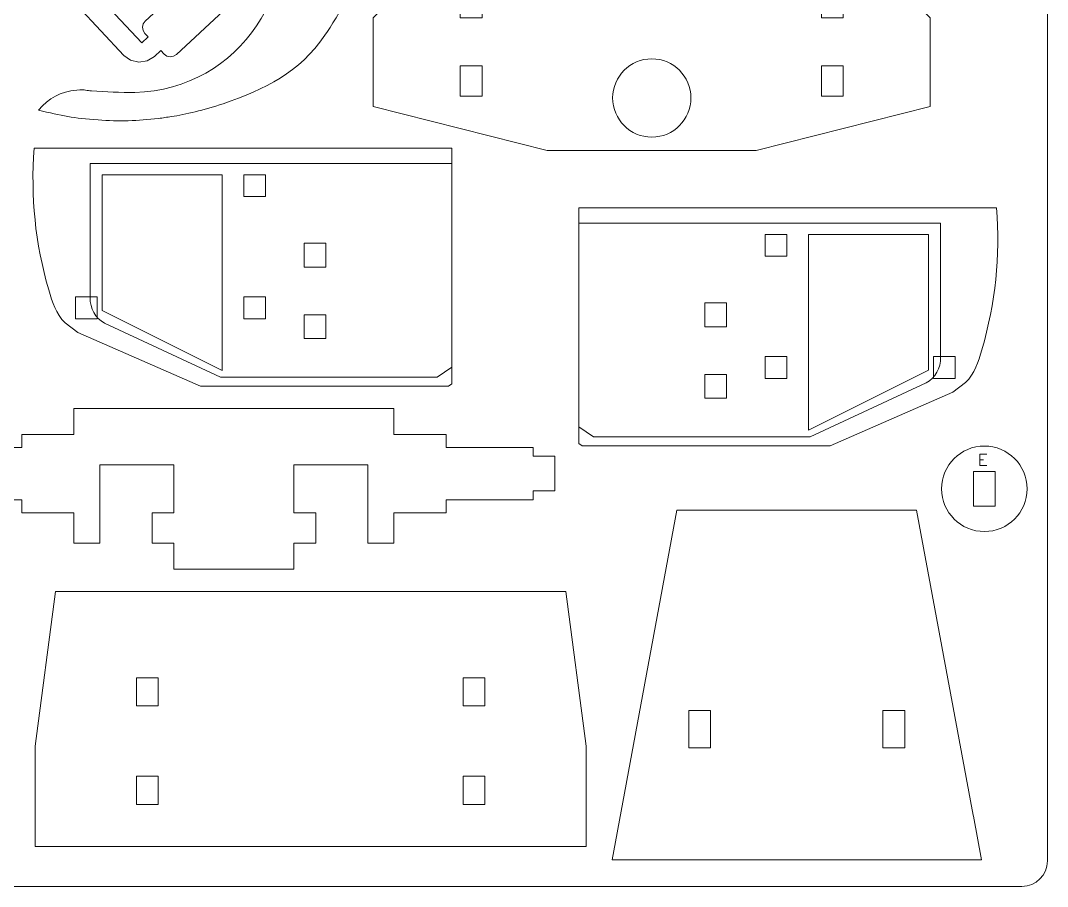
# Model space of a CAD drawing. Header units: centimetres. Extents: x -49.5 to 49.5, y -14.6 to 14.6.
# Drawn here: x -23.4 to -11.36, y -14.38 to -4.23 of the extents above; entities that cross this region are included whole.
import ezdxf

# ---------------------------------------------------------------- set-up
doc = ezdxf.new("R2010")
doc.units = ezdxf.units.CM
doc.header["$MEASUREMENT"] = 0
doc.layers.add('Camada 1', color=7, linetype='Continuous')

msp = doc.modelspace()

# ---------------------------------------------------------------- linework, layer by layer
at = {"layer": 'Camada 1', "color": 6, "lineweight": 9}
msp.add_open_spline([(-30.05931, 14.61613), (-30.05931, 14.61613), (-11.65931, 14.61613), (-11.65931, 14.61613), (-11.65931, 14.61613), (-11.49431, 14.61613), (-11.35931, 14.48113), (-11.35931, 14.31613), (-11.35931, 14.31613), (-11.35931, 14.31613), (-11.35931, -14.08387), (-11.35931, -14.08387), (-11.35931, -14.08387), (-11.35931, -14.24887), (-11.49431, -14.38387), (-11.65931, -14.38387), (-11.65931, -14.38387), (-11.65931, -14.38387), (-30.05931, -14.38387), (-30.05931, -14.38387), (-30.05931, -14.38387), (-30.22431, -14.38387), (-30.35931, -14.24887), (-30.35931, -14.08387), (-30.35931, -14.08387), (-30.35931, -14.08387), (-30.35931, 14.31613), (-30.35931, 14.31613), (-30.35931, 14.31613), (-30.35931, 14.48113), (-30.22431, 14.61613), (-30.05931, 14.61613)], degree=3, knots=[0, 0, 0, 0, 0.11111111, 0.11111111, 0.11111111, 0.11111111, 0.22222222, 0.22222222, 0.22222222, 0.22222222, 0.33333333, 0.33333333, 0.33333333, 0.33333333, 0.44444444, 0.44444444, 0.44444444, 0.44444444, 0.55555556, 0.55555556, 0.55555556, 0.55555556, 0.66666667, 0.66666667, 0.66666667, 0.66666667, 0.77777778, 0.77777778, 0.77777778, 0.77777778, 1, 1, 1, 1], dxfattribs=at)
at = {"layer": 'Camada 1', "color": 250, "lineweight": 9}
for points, knots in [([(-21.02479, -5.20374), (-21.26005, -5.27973), (-21.46256, -5.32988), (-21.63234, -5.35422), (-21.63234, -5.35422), (-21.68265, -5.36186), (-21.73272, -5.37144), (-21.78327, -5.37713), (-21.78327, -5.37713), (-22.02794, -5.40473), (-22.24654, -5.41183), (-22.49248, -5.39463), (-22.49248, -5.39463), (-22.77938, -5.37457), (-22.91873, -5.34193), (-23.19235, -5.27866), (-23.19235, -5.27866), (-23.0692, -5.14064), (-22.9314, -5.05768), (-22.74204, -5.04314), (-22.74204, -5.04314), (-22.63876, -5.03522), (-22.62651, -5.05053), (-22.56873, -5.0533), (-22.56873, -5.0533), (-22.39944, -5.06138), (-22.23003, -5.0758), (-22.0606, -5.07168), (-22.0606, -5.07168), (-20.83044, -5.04177), (-20.0196, -3.81235), (-20.4509, -2.68305), (-20.4509, -2.68305), (-20.63873, -2.19126), (-20.87137, -2.16164), (-20.95173, -1.80631), (-20.95173, -1.80631), (-21.01517, -1.52585), (-20.91837, -1.35614), (-20.8138, -1.1098), (-20.8138, -1.1098), (-20.6573, -1.17622), (-20.50079, -1.24266), (-20.3443, -1.30909), (-20.3443, -1.30909), (-20.37751, -1.38734), (-20.41073, -1.4656), (-20.44395, -1.54384), (-20.44395, -1.54384), (-20.08084, -1.69797), (-19.71774, -1.8521), (-19.35464, -2.00622), (-19.35464, -2.00622), (-19.32143, -1.92798), (-19.28821, -1.84972), (-19.25499, -1.77147), (-19.25499, -1.77147), (-19.16264, -1.8347), (-19.10297, -1.88707), (-19.04624, -1.98854), (-19.04624, -1.98854), (-18.75733, -2.5053), (-19.53731, -3.97355), (-19.83227, -4.40113), (-19.83227, -4.40113), (-20.13662, -4.84227), (-20.52864, -5.02857), (-21.02479, -5.20374)], [0, 0, 0, 0, 0.05555556, 0.05555556, 0.05555556, 0.05555556, 0.11111111, 0.11111111, 0.11111111, 0.11111111, 0.16666667, 0.16666667, 0.16666667, 0.16666667, 0.22222222, 0.22222222, 0.22222222, 0.22222222, 0.27777778, 0.27777778, 0.27777778, 0.27777778, 0.33333333, 0.33333333, 0.33333333, 0.33333333, 0.38888889, 0.38888889, 0.38888889, 0.38888889, 0.44444444, 0.44444444, 0.44444444, 0.44444444, 0.5, 0.5, 0.5, 0.5, 0.55555556, 0.55555556, 0.55555556, 0.55555556, 0.61111111, 0.61111111, 0.61111111, 0.61111111, 0.66666667, 0.66666667, 0.66666667, 0.66666667, 0.72222222, 0.72222222, 0.72222222, 0.72222222, 0.77777778, 0.77777778, 0.77777778, 0.77777778, 0.83333333, 0.83333333, 0.83333333, 0.83333333, 0.88888889, 0.88888889, 0.88888889, 0.88888889, 1, 1, 1, 1]), ([(-21.91533, -4.70165), (-21.91533, -4.70165), (-21.83073, -4.64929), (-21.83073, -4.64929), (-21.83073, -4.64929), (-21.83073, -4.64929), (-21.75611, -4.57972), (-21.75611, -4.57972), (-21.75611, -4.57972), (-21.75611, -4.57972), (-21.71682, -4.62185), (-21.71682, -4.62185), (-21.71682, -4.62185), (-21.71682, -4.62185), (-21.68451, -4.64511), (-21.68451, -4.64511), (-21.68451, -4.64511), (-21.68451, -4.64511), (-21.64577, -4.65424), (-21.64577, -4.65424), (-21.64577, -4.65424), (-21.64577, -4.65424), (-21.60649, -4.64784), (-21.60649, -4.64784), (-21.60649, -4.64784), (-21.60649, -4.64784), (-21.57263, -4.62689), (-21.57263, -4.62689), (-21.57263, -4.62689), (-21.57263, -4.62689), (-21.02241, -4.11383), (-21.02241, -4.11383), (-21.02241, -4.11383), (-21.02241, -4.11383), (-20.99916, -4.08152), (-20.99916, -4.08152), (-20.99916, -4.08152), (-20.99916, -4.08152), (-20.99003, -4.04278), (-20.99003, -4.04278), (-20.99003, -4.04278), (-20.99003, -4.04278), (-20.99642, -4.00349), (-20.99642, -4.00349), (-20.99642, -4.00349), (-20.99642, -4.00349), (-21.01737, -3.96964), (-21.01737, -3.96964), (-21.01737, -3.96964), (-21.01737, -3.96964), (-21.05666, -3.92751), (-21.05666, -3.92751), (-21.05666, -3.92751), (-21.05666, -3.92751), (-20.98204, -3.85794), (-20.98204, -3.85794), (-20.98204, -3.85794), (-20.98204, -3.85794), (-20.91661, -3.68263), (-20.91661, -3.68263), (-20.91661, -3.68263), (-20.91661, -3.68263), (-20.93101, -2.99783), (-20.93101, -2.99783), (-20.93101, -2.99783), (-20.93101, -2.99783), (-20.8506, -2.65643), (-20.8506, -2.65643), (-20.8506, -2.65643), (-20.8506, -2.65643), (-20.92522, -2.72601), (-20.92522, -2.72601), (-20.92522, -2.72601), (-20.92522, -2.72601), (-21.09914, -2.53947), (-21.09914, -2.53947), (-21.09914, -2.53947), (-21.09914, -2.53947), (-21.28567, -2.7134), (-21.28567, -2.7134), (-21.28567, -2.7134), (-21.28567, -2.7134), (-21.11175, -2.89994), (-21.11175, -2.89994), (-21.11175, -2.89994), (-21.11175, -2.89994), (-21.18635, -2.96951), (-21.18635, -2.96951), (-21.18635, -2.96951), (-21.18635, -2.96951), (-21.13019, -3.69907), (-21.13019, -3.69907), (-21.13019, -3.69907), (-21.13019, -3.69907), (-21.20481, -3.76864), (-21.20481, -3.76864), (-21.20481, -3.76864), (-21.20481, -3.76864), (-21.2441, -3.72649), (-21.2441, -3.72649), (-21.2441, -3.72649), (-21.2441, -3.72649), (-21.2764, -3.70324), (-21.2764, -3.70324), (-21.2764, -3.70324), (-21.2764, -3.70324), (-21.31514, -3.69411), (-21.31514, -3.69411), (-21.31514, -3.69411), (-21.31514, -3.69411), (-21.35444, -3.70053), (-21.35444, -3.70053), (-21.35444, -3.70053), (-21.35444, -3.70053), (-21.38828, -3.72146), (-21.38828, -3.72146), (-21.38828, -3.72146), (-21.38828, -3.72146), (-21.9385, -4.23453), (-21.9385, -4.23453), (-21.9385, -4.23453), (-21.9385, -4.23453), (-21.96176, -4.26683), (-21.96176, -4.26683), (-21.96176, -4.26683), (-21.96176, -4.26683), (-21.97089, -4.30557), (-21.97089, -4.30557), (-21.97089, -4.30557), (-21.97089, -4.30557), (-21.96449, -4.34487), (-21.96449, -4.34487), (-21.96449, -4.34487), (-21.96449, -4.34487), (-21.94355, -4.37871), (-21.94355, -4.37871), (-21.94355, -4.37871), (-21.94355, -4.37871), (-21.90426, -4.42084), (-21.90426, -4.42084), (-21.90426, -4.42084), (-21.90426, -4.42084), (-21.97887, -4.49042), (-21.97887, -4.49042), (-21.97887, -4.49042), (-21.97887, -4.49042), (-22.5428, -3.88564), (-22.5428, -3.88564), (-22.5428, -3.88564), (-22.5428, -3.88564), (-22.72933, -4.05957), (-22.72933, -4.05957), (-22.72933, -4.05957), (-22.72933, -4.05957), (-22.19117, -4.6367), (-22.19117, -4.6367), (-22.19117, -4.6367), (-22.19117, -4.6367), (-22.11041, -4.69483), (-22.11041, -4.69483), (-22.11041, -4.69483), (-22.11041, -4.69483), (-22.01355, -4.71764), (-22.01355, -4.71764), (-22.01355, -4.71764), (-22.01355, -4.71764), (-21.91533, -4.70165), (-21.91533, -4.70165)], [0, 0, 0, 0, 0.02325581, 0.02325581, 0.02325581, 0.02325581, 0.04651163, 0.04651163, 0.04651163, 0.04651163, 0.06976744, 0.06976744, 0.06976744, 0.06976744, 0.09302326, 0.09302326, 0.09302326, 0.09302326, 0.11627907, 0.11627907, 0.11627907, 0.11627907, 0.13953488, 0.13953488, 0.13953488, 0.13953488, 0.1627907, 0.1627907, 0.1627907, 0.1627907, 0.18604651, 0.18604651, 0.18604651, 0.18604651, 0.20930233, 0.20930233, 0.20930233, 0.20930233, 0.23255814, 0.23255814, 0.23255814, 0.23255814, 0.25581395, 0.25581395, 0.25581395, 0.25581395, 0.27906977, 0.27906977, 0.27906977, 0.27906977, 0.30232558, 0.30232558, 0.30232558, 0.30232558, 0.3255814, 0.3255814, 0.3255814, 0.3255814, 0.34883721, 0.34883721, 0.34883721, 0.34883721, 0.37209302, 0.37209302, 0.37209302, 0.37209302, 0.39534884, 0.39534884, 0.39534884, 0.39534884, 0.41860465, 0.41860465, 0.41860465, 0.41860465, 0.44186047, 0.44186047, 0.44186047, 0.44186047, 0.46511628, 0.46511628, 0.46511628, 0.46511628, 0.48837209, 0.48837209, 0.48837209, 0.48837209, 0.51162791, 0.51162791, 0.51162791, 0.51162791, 0.53488372, 0.53488372, 0.53488372, 0.53488372, 0.55813953, 0.55813953, 0.55813953, 0.55813953, 0.58139535, 0.58139535, 0.58139535, 0.58139535, 0.60465116, 0.60465116, 0.60465116, 0.60465116, 0.62790698, 0.62790698, 0.62790698, 0.62790698, 0.65116279, 0.65116279, 0.65116279, 0.65116279, 0.6744186, 0.6744186, 0.6744186, 0.6744186, 0.69767442, 0.69767442, 0.69767442, 0.69767442, 0.72093023, 0.72093023, 0.72093023, 0.72093023, 0.74418605, 0.74418605, 0.74418605, 0.74418605, 0.76744186, 0.76744186, 0.76744186, 0.76744186, 0.79069767, 0.79069767, 0.79069767, 0.79069767, 0.81395349, 0.81395349, 0.81395349, 0.81395349, 0.8372093, 0.8372093, 0.8372093, 0.8372093, 0.86046512, 0.86046512, 0.86046512, 0.86046512, 0.88372093, 0.88372093, 0.88372093, 0.88372093, 0.90697674, 0.90697674, 0.90697674, 0.90697674, 0.93023256, 0.93023256, 0.93023256, 0.93023256, 0.95348837, 0.95348837, 0.95348837, 0.95348837, 1, 1, 1, 1]), ([(-19.26451, -5.23592), (-19.26451, -5.23592), (-17.22484, -5.75175), (-17.22484, -5.75175), (-17.22484, -5.75175), (-17.22484, -5.75175), (-14.77339, -5.75174), (-14.77339, -5.75174), (-14.77339, -5.75174), (-14.77339, -5.75174), (-12.73371, -5.23592), (-12.73371, -5.23592), (-12.73371, -5.23592), (-12.73371, -5.23592), (-12.73371, -4.19834), (-12.73371, -4.19834), (-12.73371, -4.19834), (-12.73371, -4.19834), (-13.24363, -3.68842), (-13.24363, -3.68842), (-13.24363, -3.68842), (-13.24363, -3.68842), (-13.75355, -3.68842), (-13.75355, -3.68842), (-13.75355, -3.68842), (-13.75355, -3.68842), (-13.75355, -4.19834), (-13.75355, -4.19834), (-13.75355, -4.19834), (-13.75355, -4.19834), (-14.00852, -4.19834), (-14.00852, -4.19834), (-14.00852, -4.19834), (-14.00852, -4.19834), (-14.00852, -3.68842), (-14.00852, -3.68842), (-14.00852, -3.68842), (-14.00852, -3.68842), (-17.98973, -3.68842), (-17.98973, -3.68842), (-17.98973, -3.68842), (-17.98973, -3.68842), (-17.98973, -4.19834), (-17.98973, -4.19834), (-17.98973, -4.19834), (-17.98973, -4.19834), (-18.2447, -4.19834), (-18.2447, -4.19834), (-18.2447, -4.19834), (-18.2447, -4.19834), (-18.24468, -3.68842), (-18.24468, -3.68842), (-18.24468, -3.68842), (-18.24468, -3.68842), (-18.7546, -3.68842), (-18.7546, -3.68842), (-18.7546, -3.68842), (-18.7546, -3.68842), (-19.26453, -4.19834), (-19.26453, -4.19834), (-19.26453, -4.19834), (-19.26453, -4.19834), (-19.26451, -5.23592), (-19.26451, -5.23592)], [0, 0, 0, 0, 0.05882353, 0.05882353, 0.05882353, 0.05882353, 0.11764706, 0.11764706, 0.11764706, 0.11764706, 0.17647059, 0.17647059, 0.17647059, 0.17647059, 0.23529412, 0.23529412, 0.23529412, 0.23529412, 0.29411765, 0.29411765, 0.29411765, 0.29411765, 0.35294118, 0.35294118, 0.35294118, 0.35294118, 0.41176471, 0.41176471, 0.41176471, 0.41176471, 0.47058824, 0.47058824, 0.47058824, 0.47058824, 0.52941176, 0.52941176, 0.52941176, 0.52941176, 0.58823529, 0.58823529, 0.58823529, 0.58823529, 0.64705882, 0.64705882, 0.64705882, 0.64705882, 0.70588235, 0.70588235, 0.70588235, 0.70588235, 0.76470588, 0.76470588, 0.76470588, 0.76470588, 0.82352941, 0.82352941, 0.82352941, 0.82352941, 0.88235294, 0.88235294, 0.88235294, 0.88235294, 1, 1, 1, 1]), ([(-18.38362, -8.51643), (-18.38362, -8.51643), (-18.34264, -8.48724), (-18.34264, -8.48724), (-18.34264, -8.48724), (-18.34264, -8.48724), (-18.34264, -5.72375), (-18.34264, -5.72375), (-18.34264, -5.72375), (-18.34264, -5.72375), (-23.24296, -5.72375), (-23.24296, -5.72375), (-23.24296, -5.72375), (-23.28221, -6.29698), (-23.23151, -6.83571), (-23.07018, -7.38844), (-23.07018, -7.38844), (-23.02737, -7.53511), (-22.98909, -7.66344), (-22.87939, -7.77514), (-22.87939, -7.77514), (-22.87939, -7.77514), (-22.7304, -7.88646), (-22.7304, -7.88646), (-22.7304, -7.88646), (-22.7304, -7.88646), (-21.28965, -8.51643), (-21.28965, -8.51643), (-21.28965, -8.51643), (-21.28965, -8.51643), (-18.38362, -8.51643), (-18.38362, -8.51643)], [0, 0, 0, 0, 0.11111111, 0.11111111, 0.11111111, 0.11111111, 0.22222222, 0.22222222, 0.22222222, 0.22222222, 0.33333333, 0.33333333, 0.33333333, 0.33333333, 0.44444444, 0.44444444, 0.44444444, 0.44444444, 0.55555556, 0.55555556, 0.55555556, 0.55555556, 0.66666667, 0.66666667, 0.66666667, 0.66666667, 0.77777778, 0.77777778, 0.77777778, 0.77777778, 1, 1, 1, 1]), ([(-16.81464, -9.21643), (-16.81464, -9.21643), (-16.8556, -9.18724), (-16.8556, -9.18724), (-16.8556, -9.18724), (-16.8556, -9.18724), (-16.8556, -6.42375), (-16.8556, -6.42375), (-16.8556, -6.42375), (-16.8556, -6.42375), (-11.95529, -6.42375), (-11.95529, -6.42375), (-11.95529, -6.42375), (-11.91603, -6.99698), (-11.96673, -7.53571), (-12.12807, -8.08844), (-12.12807, -8.08844), (-12.17089, -8.23511), (-12.20916, -8.36344), (-12.31885, -8.47514), (-12.31885, -8.47514), (-12.31885, -8.47514), (-12.46784, -8.58645), (-12.46784, -8.58645), (-12.46784, -8.58645), (-12.46784, -8.58645), (-13.9086, -9.21643), (-13.9086, -9.21643), (-13.9086, -9.21643), (-13.9086, -9.21643), (-16.81464, -9.21643), (-16.81464, -9.21643)], [0, 0, 0, 0, 0.11111111, 0.11111111, 0.11111111, 0.11111111, 0.22222222, 0.22222222, 0.22222222, 0.22222222, 0.33333333, 0.33333333, 0.33333333, 0.33333333, 0.44444444, 0.44444444, 0.44444444, 0.44444444, 0.55555556, 0.55555556, 0.55555556, 0.55555556, 0.66666667, 0.66666667, 0.66666667, 0.66666667, 0.77777778, 0.77777778, 0.77777778, 0.77777778, 1, 1, 1, 1]), ([(-24.40782, -9.74558), (-24.40782, -9.74558), (-24.40782, -9.84756), (-24.40782, -9.84756), (-24.40782, -9.84756), (-24.40782, -9.84756), (-23.388, -9.84756), (-23.388, -9.84756), (-23.388, -9.84756), (-23.388, -9.84756), (-23.388, -10.00054), (-23.388, -10.00054), (-23.388, -10.00054), (-23.388, -10.00054), (-22.77611, -10.00054), (-22.77611, -10.00054), (-22.77611, -10.00054), (-22.77611, -10.00054), (-22.77611, -10.35748), (-22.77611, -10.35748), (-22.77611, -10.35748), (-22.77611, -10.35748), (-22.47016, -10.35748), (-22.47016, -10.35748), (-22.47016, -10.35748), (-22.47016, -10.35748), (-22.47016, -9.43964), (-22.47016, -9.43964), (-22.47016, -9.43964), (-22.47016, -9.43964), (-21.60332, -9.43964), (-21.60332, -9.43964), (-21.60332, -9.43964), (-21.60332, -9.43964), (-21.60332, -10.00054), (-21.60332, -10.00054), (-21.60332, -10.00054), (-21.60332, -10.00054), (-21.85827, -10.00054), (-21.85827, -10.00054), (-21.85827, -10.00054), (-21.85827, -10.00054), (-21.85827, -10.35748), (-21.85827, -10.35748), (-21.85827, -10.35748), (-21.85827, -10.35748), (-21.60332, -10.35748), (-21.60332, -10.35748), (-21.60332, -10.35748), (-21.60332, -10.35748), (-21.60332, -10.66342), (-21.60332, -10.66342), (-21.60332, -10.66342), (-21.60332, -10.66342), (-20.19492, -10.66342), (-20.19492, -10.66342), (-20.19492, -10.66342), (-20.19492, -10.66342), (-20.19492, -10.35748), (-20.19492, -10.35748), (-20.19492, -10.35748), (-20.19492, -10.35748), (-19.93997, -10.35748), (-19.93997, -10.35748), (-19.93997, -10.35748), (-19.93997, -10.35748), (-19.93997, -10.00054), (-19.93997, -10.00054), (-19.93997, -10.00054), (-19.93997, -10.00054), (-20.19492, -10.00054), (-20.19492, -10.00054), (-20.19492, -10.00054), (-20.19492, -10.00054), (-20.19492, -9.43964), (-20.19492, -9.43964), (-20.19492, -9.43964), (-20.19492, -9.43964), (-19.32808, -9.43964), (-19.32808, -9.43964), (-19.32808, -9.43964), (-19.32808, -9.43964), (-19.32808, -10.35748), (-19.32808, -10.35748), (-19.32808, -10.35748), (-19.32808, -10.35748), (-19.02213, -10.35748), (-19.02213, -10.35748), (-19.02213, -10.35748), (-19.02213, -10.35748), (-19.02213, -10.00054), (-19.02213, -10.00054), (-19.02213, -10.00054), (-19.02213, -10.00054), (-18.41024, -10.00054), (-18.41024, -10.00054), (-18.41024, -10.00054), (-18.41024, -10.00054), (-18.41024, -9.84756), (-18.41024, -9.84756), (-18.41024, -9.84756), (-18.41024, -9.84756), (-17.39042, -9.84756), (-17.39042, -9.84756), (-17.39042, -9.84756), (-17.39042, -9.84756), (-17.39042, -9.74558), (-17.39042, -9.74558), (-17.39042, -9.74558), (-17.39042, -9.74558), (-17.13547, -9.74558), (-17.13547, -9.74558), (-17.13547, -9.74558), (-17.13547, -9.74558), (-17.13547, -9.33766), (-17.13547, -9.33766), (-17.13547, -9.33766), (-17.13547, -9.33766), (-17.39042, -9.33766), (-17.39042, -9.33766), (-17.39042, -9.33766), (-17.39042, -9.33766), (-17.39042, -9.23568), (-17.39042, -9.23568), (-17.39042, -9.23568), (-17.39042, -9.23568), (-18.41024, -9.23568), (-18.41024, -9.23568), (-18.41024, -9.23568), (-18.41024, -9.23568), (-18.41024, -9.0827), (-18.41024, -9.0827), (-18.41024, -9.0827), (-18.41024, -9.0827), (-19.02213, -9.0827), (-19.02213, -9.0827), (-19.02213, -9.0827), (-19.02213, -9.0827), (-19.02213, -8.77676), (-19.02213, -8.77676), (-19.02213, -8.77676), (-19.02213, -8.77676), (-22.77611, -8.77676), (-22.77611, -8.77676), (-22.77611, -8.77676), (-22.77611, -8.77676), (-22.77611, -9.0827), (-22.77611, -9.0827), (-22.77611, -9.0827), (-22.77611, -9.0827), (-23.388, -9.0827), (-23.388, -9.0827), (-23.388, -9.0827), (-23.388, -9.0827), (-23.388, -9.23568), (-23.388, -9.23568), (-23.388, -9.23568), (-23.388, -9.23568), (-24.40782, -9.23568), (-24.40782, -9.23568), (-24.40782, -9.23568), (-24.40782, -9.23568), (-24.40782, -9.33766), (-24.40782, -9.33766), (-24.40782, -9.33766), (-24.40782, -9.33766), (-24.66277, -9.33766), (-24.66277, -9.33766), (-24.66277, -9.33766), (-24.66277, -9.33766), (-24.66277, -9.74558), (-24.66277, -9.74558), (-24.66277, -9.74558), (-24.66277, -9.74558), (-24.40782, -9.74558), (-24.40782, -9.74558)], [0, 0, 0, 0, 0.02222222, 0.02222222, 0.02222222, 0.02222222, 0.04444444, 0.04444444, 0.04444444, 0.04444444, 0.06666667, 0.06666667, 0.06666667, 0.06666667, 0.08888889, 0.08888889, 0.08888889, 0.08888889, 0.11111111, 0.11111111, 0.11111111, 0.11111111, 0.13333333, 0.13333333, 0.13333333, 0.13333333, 0.15555556, 0.15555556, 0.15555556, 0.15555556, 0.17777778, 0.17777778, 0.17777778, 0.17777778, 0.2, 0.2, 0.2, 0.2, 0.22222222, 0.22222222, 0.22222222, 0.22222222, 0.24444444, 0.24444444, 0.24444444, 0.24444444, 0.26666667, 0.26666667, 0.26666667, 0.26666667, 0.28888889, 0.28888889, 0.28888889, 0.28888889, 0.31111111, 0.31111111, 0.31111111, 0.31111111, 0.33333333, 0.33333333, 0.33333333, 0.33333333, 0.35555556, 0.35555556, 0.35555556, 0.35555556, 0.37777778, 0.37777778, 0.37777778, 0.37777778, 0.4, 0.4, 0.4, 0.4, 0.42222222, 0.42222222, 0.42222222, 0.42222222, 0.44444444, 0.44444444, 0.44444444, 0.44444444, 0.46666667, 0.46666667, 0.46666667, 0.46666667, 0.48888889, 0.48888889, 0.48888889, 0.48888889, 0.51111111, 0.51111111, 0.51111111, 0.51111111, 0.53333333, 0.53333333, 0.53333333, 0.53333333, 0.55555556, 0.55555556, 0.55555556, 0.55555556, 0.57777778, 0.57777778, 0.57777778, 0.57777778, 0.6, 0.6, 0.6, 0.6, 0.62222222, 0.62222222, 0.62222222, 0.62222222, 0.64444444, 0.64444444, 0.64444444, 0.64444444, 0.66666667, 0.66666667, 0.66666667, 0.66666667, 0.68888889, 0.68888889, 0.68888889, 0.68888889, 0.71111111, 0.71111111, 0.71111111, 0.71111111, 0.73333333, 0.73333333, 0.73333333, 0.73333333, 0.75555556, 0.75555556, 0.75555556, 0.75555556, 0.77777778, 0.77777778, 0.77777778, 0.77777778, 0.8, 0.8, 0.8, 0.8, 0.82222222, 0.82222222, 0.82222222, 0.82222222, 0.84444444, 0.84444444, 0.84444444, 0.84444444, 0.86666667, 0.86666667, 0.86666667, 0.86666667, 0.88888889, 0.88888889, 0.88888889, 0.88888889, 0.91111111, 0.91111111, 0.91111111, 0.91111111, 0.93333333, 0.93333333, 0.93333333, 0.93333333, 0.95555556, 0.95555556, 0.95555556, 0.95555556, 1, 1, 1, 1]), ([(-12.09913, -9.21889), (-11.82232, -9.21889), (-11.59793, -9.44328), (-11.59793, -9.72008), (-11.59793, -9.72008), (-11.59793, -9.99689), (-11.82232, -10.22128), (-12.09913, -10.22128), (-12.09913, -10.22128), (-12.37594, -10.22128), (-12.60033, -9.99689), (-12.60033, -9.72008), (-12.60033, -9.72008), (-12.60033, -9.44328), (-12.37594, -9.21889), (-12.09913, -9.21889)], [0, 0, 0, 0, 0.2, 0.2, 0.2, 0.2, 0.4, 0.4, 0.4, 0.4, 0.6, 0.6, 0.6, 0.6, 1, 1, 1, 1]), ([(-12.13321, -14.0706), (-12.13321, -14.0706), (-12.22838, -13.55747), (-12.22838, -13.55747), (-12.22838, -13.55747), (-12.22838, -13.55747), (-12.23054, -13.54579), (-12.23054, -13.54579), (-12.23054, -13.54579), (-12.23054, -13.54579), (-12.89377, -9.96957), (-12.89377, -9.96957), (-12.89377, -9.96957), (-12.89377, -9.96957), (-15.70448, -9.96957), (-15.70448, -9.96957), (-15.70448, -9.96957), (-15.70448, -9.96957), (-16.46503, -14.0706), (-16.46503, -14.0706), (-16.46503, -14.0706), (-16.46503, -14.0706), (-12.13321, -14.0706), (-12.13321, -14.0706)], [0, 0, 0, 0, 0.14285714, 0.14285714, 0.14285714, 0.14285714, 0.28571429, 0.28571429, 0.28571429, 0.28571429, 0.42857143, 0.42857143, 0.42857143, 0.42857143, 0.57142857, 0.57142857, 0.57142857, 0.57142857, 0.71428571, 0.71428571, 0.71428571, 0.71428571, 1, 1, 1, 1]), ([(-23.23034, -13.91663), (-23.23034, -13.91663), (-23.23034, -12.73895), (-23.23034, -12.73895), (-23.23034, -12.73895), (-23.23034, -12.73895), (-22.99133, -10.92354), (-22.99133, -10.92354), (-22.99133, -10.92354), (-22.99133, -10.92354), (-17.00691, -10.92354), (-17.00691, -10.92354), (-17.00691, -10.92354), (-17.00691, -10.92354), (-16.76791, -12.73895), (-16.76791, -12.73895), (-16.76791, -12.73895), (-16.76791, -12.73895), (-16.76791, -13.91663), (-16.76791, -13.91663), (-16.76791, -13.91663), (-16.76791, -13.91663), (-23.23034, -13.91663), (-23.23034, -13.91663)], [0, 0, 0, 0, 0.14285714, 0.14285714, 0.14285714, 0.14285714, 0.28571429, 0.28571429, 0.28571429, 0.28571429, 0.42857143, 0.42857143, 0.42857143, 0.42857143, 0.57142857, 0.57142857, 0.57142857, 0.57142857, 0.71428571, 0.71428571, 0.71428571, 0.71428571, 1, 1, 1, 1])]:
    msp.add_open_spline(points, degree=3, knots=knots, dxfattribs=at)
at = {"layer": 'Camada 1', "color": 114, "lineweight": 9}
for points, knots in [([(-15.99912, -5.59521), (-15.74569, -5.5952), (-15.54021, -5.38973), (-15.54021, -5.13629), (-15.54021, -5.13629), (-15.54021, -4.88283), (-15.74568, -4.67738), (-15.99912, -4.67738), (-15.99912, -4.67738), (-16.25257, -4.67738), (-16.45805, -4.88285), (-16.45803, -5.13629), (-16.45803, -5.13629), (-16.45805, -5.38974), (-16.25258, -5.5952), (-15.99912, -5.59521)], [0, 0, 0, 0, 0.2, 0.2, 0.2, 0.2, 0.4, 0.4, 0.4, 0.4, 0.6, 0.6, 0.6, 0.6, 1, 1, 1, 1]), ([(-17.98971, -4.75926), (-17.98971, -4.75926), (-17.98972, -5.11619), (-17.98972, -5.11619), (-17.98972, -5.11619), (-17.98972, -5.11619), (-18.2447, -5.11619), (-18.2447, -5.11619), (-18.2447, -5.11619), (-18.2447, -5.11619), (-18.24468, -4.75926), (-18.24468, -4.75926), (-18.24468, -4.75926), (-18.24468, -4.75926), (-17.98971, -4.75926), (-17.98971, -4.75926)], [0, 0, 0, 0, 0.2, 0.2, 0.2, 0.2, 0.4, 0.4, 0.4, 0.4, 0.6, 0.6, 0.6, 0.6, 1, 1, 1, 1]), ([(-13.75354, -4.75926), (-13.75354, -4.75926), (-13.75355, -5.11618), (-13.75355, -5.11618), (-13.75355, -5.11618), (-13.75355, -5.11618), (-14.00852, -5.11619), (-14.00852, -5.11619), (-14.00852, -5.11619), (-14.00852, -5.11619), (-14.00852, -4.75926), (-14.00852, -4.75926), (-14.00852, -4.75926), (-14.00852, -4.75926), (-13.75354, -4.75926), (-13.75354, -4.75926)], [0, 0, 0, 0, 0.2, 0.2, 0.2, 0.2, 0.4, 0.4, 0.4, 0.4, 0.6, 0.6, 0.6, 0.6, 1, 1, 1, 1]), ([(-21.0381, -6.03781), (-21.0381, -6.03781), (-21.0381, -8.33313), (-21.0381, -8.33313), (-21.0381, -8.33313), (-21.0381, -8.33313), (-22.44589, -7.62923), (-22.44589, -7.62923), (-22.44589, -7.62923), (-22.44589, -7.62923), (-22.44589, -6.03781), (-22.44589, -6.03781), (-22.44589, -6.03781), (-22.44589, -6.03781), (-21.0381, -6.03781), (-21.0381, -6.03781)], [0, 0, 0, 0, 0.2, 0.2, 0.2, 0.2, 0.4, 0.4, 0.4, 0.4, 0.6, 0.6, 0.6, 0.6, 1, 1, 1, 1]), ([(-20.78307, -6.29285), (-20.78307, -6.29285), (-20.52803, -6.29285), (-20.52803, -6.29285), (-20.52803, -6.29285), (-20.52803, -6.29285), (-20.52803, -6.03781), (-20.52803, -6.03781), (-20.52803, -6.03781), (-20.52803, -6.03781), (-20.78307, -6.03781), (-20.78307, -6.03781), (-20.78307, -6.03781), (-20.78307, -6.03781), (-20.78307, -6.29285), (-20.78307, -6.29285)], [0, 0, 0, 0, 0.2, 0.2, 0.2, 0.2, 0.4, 0.4, 0.4, 0.4, 0.6, 0.6, 0.6, 0.6, 1, 1, 1, 1]), ([(-14.41519, -6.99286), (-14.41519, -6.99286), (-14.67023, -6.99286), (-14.67023, -6.99286), (-14.67023, -6.99286), (-14.67023, -6.99286), (-14.67021, -6.73781), (-14.67021, -6.73781), (-14.67021, -6.73781), (-14.67021, -6.73781), (-14.41518, -6.73781), (-14.41518, -6.73781), (-14.41518, -6.73781), (-14.41518, -6.73781), (-14.41519, -6.99286), (-14.41519, -6.99286)], [0, 0, 0, 0, 0.2, 0.2, 0.2, 0.2, 0.4, 0.4, 0.4, 0.4, 0.6, 0.6, 0.6, 0.6, 1, 1, 1, 1]), ([(-14.16014, -6.73781), (-14.16014, -6.73781), (-14.16014, -9.03313), (-14.16014, -9.03313), (-14.16014, -9.03313), (-14.16014, -9.03313), (-12.75235, -8.32923), (-12.75235, -8.32923), (-12.75235, -8.32923), (-12.75235, -8.32923), (-12.75236, -6.73781), (-12.75236, -6.73781), (-12.75236, -6.73781), (-12.75236, -6.73781), (-14.16014, -6.73781), (-14.16014, -6.73781)], [0, 0, 0, 0, 0.2, 0.2, 0.2, 0.2, 0.4, 0.4, 0.4, 0.4, 0.6, 0.6, 0.6, 0.6, 1, 1, 1, 1]), ([(-20.076, -6.8407), (-20.076, -6.8407), (-20.076, -7.12003), (-20.076, -7.12003), (-20.076, -7.12003), (-20.076, -7.12003), (-19.82096, -7.12004), (-19.82096, -7.12004), (-19.82096, -7.12004), (-19.82096, -7.12004), (-19.82096, -6.8407), (-19.82096, -6.8407), (-19.82096, -6.8407), (-19.82096, -6.8407), (-20.076, -6.8407), (-20.076, -6.8407)], [0, 0, 0, 0, 0.2, 0.2, 0.2, 0.2, 0.4, 0.4, 0.4, 0.4, 0.6, 0.6, 0.6, 0.6, 1, 1, 1, 1]), ([(-22.58643, -7.4702), (-22.58643, -7.4702), (-22.50193, -7.4702), (-22.50193, -7.4702), (-22.50193, -7.4702), (-22.50193, -7.4702), (-22.50193, -7.72524), (-22.50193, -7.72524), (-22.50193, -7.72524), (-22.50193, -7.72524), (-22.75697, -7.72524), (-22.75697, -7.72524), (-22.75697, -7.72524), (-22.75697, -7.72524), (-22.75697, -7.4702), (-22.75697, -7.4702), (-22.75697, -7.4702), (-22.75697, -7.4702), (-22.58643, -7.4702), (-22.58643, -7.4702)], [0, 0, 0, 0, 0.16666667, 0.16666667, 0.16666667, 0.16666667, 0.33333333, 0.33333333, 0.33333333, 0.33333333, 0.5, 0.5, 0.5, 0.5, 0.66666667, 0.66666667, 0.66666667, 0.66666667, 1, 1, 1, 1]), ([(-20.52804, -7.4702), (-20.52804, -7.4702), (-20.52803, -7.72524), (-20.52803, -7.72524), (-20.52803, -7.72524), (-20.52803, -7.72524), (-20.78307, -7.72524), (-20.78307, -7.72524), (-20.78307, -7.72524), (-20.78307, -7.72524), (-20.78307, -7.4702), (-20.78307, -7.4702), (-20.78307, -7.4702), (-20.78307, -7.4702), (-20.52804, -7.4702), (-20.52804, -7.4702)], [0, 0, 0, 0, 0.2, 0.2, 0.2, 0.2, 0.4, 0.4, 0.4, 0.4, 0.6, 0.6, 0.6, 0.6, 1, 1, 1, 1]), ([(-15.12226, -7.5407), (-15.12226, -7.5407), (-15.12226, -7.82003), (-15.12226, -7.82003), (-15.12226, -7.82003), (-15.12226, -7.82003), (-15.37729, -7.82004), (-15.37729, -7.82004), (-15.37729, -7.82004), (-15.37729, -7.82004), (-15.37729, -7.5407), (-15.37729, -7.5407), (-15.37729, -7.5407), (-15.37729, -7.5407), (-15.12226, -7.5407), (-15.12226, -7.5407)], [0, 0, 0, 0, 0.2, 0.2, 0.2, 0.2, 0.4, 0.4, 0.4, 0.4, 0.6, 0.6, 0.6, 0.6, 1, 1, 1, 1]), ([(-19.82094, -7.95805), (-19.82094, -7.95805), (-19.82094, -7.6787), (-19.82094, -7.6787), (-19.82094, -7.6787), (-19.82094, -7.6787), (-20.07598, -7.67871), (-20.07598, -7.67871), (-20.07598, -7.67871), (-20.07598, -7.67871), (-20.07598, -7.95805), (-20.07598, -7.95805), (-20.07598, -7.95805), (-20.07598, -7.95805), (-19.82094, -7.95805), (-19.82094, -7.95805)], [0, 0, 0, 0, 0.2, 0.2, 0.2, 0.2, 0.4, 0.4, 0.4, 0.4, 0.6, 0.6, 0.6, 0.6, 1, 1, 1, 1]), ([(-14.67021, -8.1702), (-14.67021, -8.1702), (-14.67021, -8.42524), (-14.67021, -8.42524), (-14.67021, -8.42524), (-14.67021, -8.42524), (-14.41518, -8.42524), (-14.41518, -8.42524), (-14.41518, -8.42524), (-14.41518, -8.42524), (-14.41519, -8.1702), (-14.41519, -8.1702), (-14.41519, -8.1702), (-14.41519, -8.1702), (-14.67021, -8.1702), (-14.67021, -8.1702)], [0, 0, 0, 0, 0.2, 0.2, 0.2, 0.2, 0.4, 0.4, 0.4, 0.4, 0.6, 0.6, 0.6, 0.6, 1, 1, 1, 1]), ([(-12.61182, -8.1702), (-12.61182, -8.1702), (-12.69631, -8.1702), (-12.69631, -8.1702), (-12.69631, -8.1702), (-12.69631, -8.1702), (-12.69632, -8.42524), (-12.69632, -8.42524), (-12.69632, -8.42524), (-12.69632, -8.42524), (-12.44129, -8.42524), (-12.44129, -8.42524), (-12.44129, -8.42524), (-12.44129, -8.42524), (-12.44128, -8.1702), (-12.44128, -8.1702), (-12.44128, -8.1702), (-12.44128, -8.1702), (-12.61182, -8.1702), (-12.61182, -8.1702)], [0, 0, 0, 0, 0.16666667, 0.16666667, 0.16666667, 0.16666667, 0.33333333, 0.33333333, 0.33333333, 0.33333333, 0.5, 0.5, 0.5, 0.5, 0.66666667, 0.66666667, 0.66666667, 0.66666667, 1, 1, 1, 1]), ([(-15.3773, -8.65804), (-15.3773, -8.65804), (-15.3773, -8.3787), (-15.3773, -8.3787), (-15.3773, -8.3787), (-15.3773, -8.3787), (-15.12228, -8.37871), (-15.12228, -8.37871), (-15.12228, -8.37871), (-15.12228, -8.37871), (-15.12228, -8.65804), (-15.12228, -8.65804), (-15.12228, -8.65804), (-15.12228, -8.65804), (-15.3773, -8.65804), (-15.3773, -8.65804)], [0, 0, 0, 0, 0.2, 0.2, 0.2, 0.2, 0.4, 0.4, 0.4, 0.4, 0.6, 0.6, 0.6, 0.6, 1, 1, 1, 1]), ([(-11.97143, -9.51557), (-11.97143, -9.51557), (-11.97143, -9.92362), (-11.97143, -9.92362), (-11.97143, -9.92362), (-11.97143, -9.92362), (-12.22646, -9.92362), (-12.22646, -9.92362), (-12.22646, -9.92362), (-12.22646, -9.92362), (-12.22646, -9.51557), (-12.22646, -9.51557), (-12.22646, -9.51557), (-12.22646, -9.51557), (-11.97143, -9.51557), (-11.97143, -9.51557)], [0, 0, 0, 0, 0.2, 0.2, 0.2, 0.2, 0.4, 0.4, 0.4, 0.4, 0.6, 0.6, 0.6, 0.6, 1, 1, 1, 1]), ([(-22.04195, -12.266), (-22.04195, -12.266), (-21.78691, -12.266), (-21.78691, -12.266), (-21.78691, -12.266), (-21.78691, -12.266), (-21.78691, -11.93587), (-21.78691, -11.93587), (-21.78691, -11.93587), (-21.78691, -11.93587), (-22.04195, -11.93587), (-22.04195, -11.93587), (-22.04195, -11.93587), (-22.04195, -11.93587), (-22.04195, -12.266), (-22.04195, -12.266)], [0, 0, 0, 0, 0.2, 0.2, 0.2, 0.2, 0.4, 0.4, 0.4, 0.4, 0.6, 0.6, 0.6, 0.6, 1, 1, 1, 1]), ([(-18.21133, -11.93587), (-18.21133, -11.93587), (-17.9563, -11.93587), (-17.9563, -11.93587), (-17.9563, -11.93587), (-17.9563, -11.93587), (-17.9563, -12.266), (-17.9563, -12.266), (-17.9563, -12.266), (-17.9563, -12.266), (-18.21133, -12.266), (-18.21133, -12.266), (-18.21133, -12.266), (-18.21133, -12.266), (-18.21133, -11.93587), (-18.21133, -11.93587)], [0, 0, 0, 0, 0.2, 0.2, 0.2, 0.2, 0.4, 0.4, 0.4, 0.4, 0.6, 0.6, 0.6, 0.6, 1, 1, 1, 1]), ([(-15.30958, -12.75847), (-15.30958, -12.75847), (-15.30958, -12.32108), (-15.30958, -12.32108), (-15.30958, -12.32108), (-15.30958, -12.32108), (-15.56462, -12.32108), (-15.56462, -12.32108), (-15.56462, -12.32108), (-15.56462, -12.32108), (-15.56462, -12.75847), (-15.56462, -12.75847), (-15.56462, -12.75847), (-15.56462, -12.75847), (-15.30958, -12.75847), (-15.30958, -12.75847)], [0, 0, 0, 0, 0.2, 0.2, 0.2, 0.2, 0.4, 0.4, 0.4, 0.4, 0.6, 0.6, 0.6, 0.6, 1, 1, 1, 1]), ([(-13.28866, -12.32108), (-13.28866, -12.32108), (-13.03363, -12.32108), (-13.03363, -12.32108), (-13.03363, -12.32108), (-13.03363, -12.32108), (-13.03363, -12.75847), (-13.03363, -12.75847), (-13.03363, -12.75847), (-13.03363, -12.75847), (-13.28866, -12.75847), (-13.28866, -12.75847), (-13.28866, -12.75847), (-13.28866, -12.75847), (-13.28866, -12.32108), (-13.28866, -12.32108)], [0, 0, 0, 0, 0.2, 0.2, 0.2, 0.2, 0.4, 0.4, 0.4, 0.4, 0.6, 0.6, 0.6, 0.6, 1, 1, 1, 1]), ([(-21.78691, -13.09132), (-21.78691, -13.09132), (-22.04195, -13.09132), (-22.04195, -13.09132), (-22.04195, -13.09132), (-22.04195, -13.09132), (-22.04195, -13.42145), (-22.04195, -13.42145), (-22.04195, -13.42145), (-22.04195, -13.42145), (-21.78691, -13.42145), (-21.78691, -13.42145), (-21.78691, -13.42145), (-21.78691, -13.42145), (-21.78691, -13.09132), (-21.78691, -13.09132)], [0, 0, 0, 0, 0.2, 0.2, 0.2, 0.2, 0.4, 0.4, 0.4, 0.4, 0.6, 0.6, 0.6, 0.6, 1, 1, 1, 1]), ([(-18.21133, -13.42145), (-18.21133, -13.42145), (-18.21133, -13.09132), (-18.21133, -13.09132), (-18.21133, -13.09132), (-18.21133, -13.09132), (-17.9563, -13.09132), (-17.9563, -13.09132), (-17.9563, -13.09132), (-17.9563, -13.09132), (-17.9563, -13.42145), (-17.9563, -13.42145), (-17.9563, -13.42145), (-17.9563, -13.42145), (-18.21133, -13.42145), (-18.21133, -13.42145)], [0, 0, 0, 0, 0.2, 0.2, 0.2, 0.2, 0.4, 0.4, 0.4, 0.4, 0.6, 0.6, 0.6, 0.6, 1, 1, 1, 1])]:
    msp.add_open_spline(points, degree=3, knots=knots, dxfattribs=at)
at = {"layer": 'Camada 1', "color": 5, "lineweight": 9}
for points, knots in [([(-18.34266, -8.29342), (-18.34266, -8.29342), (-18.5174, -8.40913), (-18.5174, -8.40913), (-18.5174, -8.40913), (-18.5174, -8.40913), (-21.05756, -8.40914), (-21.05756, -8.40914), (-21.05756, -8.40914), (-21.05756, -8.40914), (-22.41742, -7.77702), (-22.41742, -7.77702), (-22.41742, -7.77702), (-22.52838, -7.71524), (-22.58471, -7.61298), (-22.58643, -7.4702), (-22.58643, -7.4702), (-22.58643, -7.4702), (-22.58643, -5.90629), (-22.58643, -5.90629), (-22.58643, -5.90629), (-22.58643, -5.90629), (-18.34265, -5.90629), (-18.34265, -5.90629)], [0, 0, 0, 0, 0.14285714, 0.14285714, 0.14285714, 0.14285714, 0.28571429, 0.28571429, 0.28571429, 0.28571429, 0.42857143, 0.42857143, 0.42857143, 0.42857143, 0.57142857, 0.57142857, 0.57142857, 0.57142857, 0.71428571, 0.71428571, 0.71428571, 0.71428571, 1, 1, 1, 1]), ([(-16.8556, -8.99342), (-16.8556, -8.99342), (-16.68084, -9.10913), (-16.68084, -9.10913), (-16.68084, -9.10913), (-16.68084, -9.10913), (-14.14069, -9.10914), (-14.14069, -9.10914), (-14.14069, -9.10914), (-14.14069, -9.10914), (-12.78083, -8.47701), (-12.78083, -8.47701), (-12.78083, -8.47701), (-12.66988, -8.41524), (-12.61354, -8.31297), (-12.61182, -8.1702), (-12.61182, -8.1702), (-12.61182, -8.1702), (-12.61183, -6.60629), (-12.61183, -6.60629), (-12.61183, -6.60629), (-12.61183, -6.60629), (-16.8556, -6.60629), (-16.8556, -6.60629)], [0, 0, 0, 0, 0.14285714, 0.14285714, 0.14285714, 0.14285714, 0.28571429, 0.28571429, 0.28571429, 0.28571429, 0.42857143, 0.42857143, 0.42857143, 0.42857143, 0.57142857, 0.57142857, 0.57142857, 0.57142857, 0.71428571, 0.71428571, 0.71428571, 0.71428571, 1, 1, 1, 1]), ([(-12.06897, -9.44784), (-12.06897, -9.44784), (-12.15165, -9.44784), (-12.15165, -9.44784), (-12.15165, -9.44784), (-12.15165, -9.44784), (-12.15165, -9.31389), (-12.15165, -9.31389), (-12.15165, -9.31389), (-12.15165, -9.31389), (-12.06897, -9.31389), (-12.06897, -9.31389)], [0, 0, 0, 0, 0.25, 0.25, 0.25, 0.25, 0.5, 0.5, 0.5, 0.5, 1, 1, 1, 1])]:
    msp.add_open_spline(points, degree=3, knots=knots, dxfattribs=at)
msp.add_open_spline([(-12.15165, -9.38087), (-12.15165, -9.38087), (-12.11031, -9.38087), (-12.11031, -9.38087)], degree=3, dxfattribs=at)

doc.saveas('drawing.dxf')
